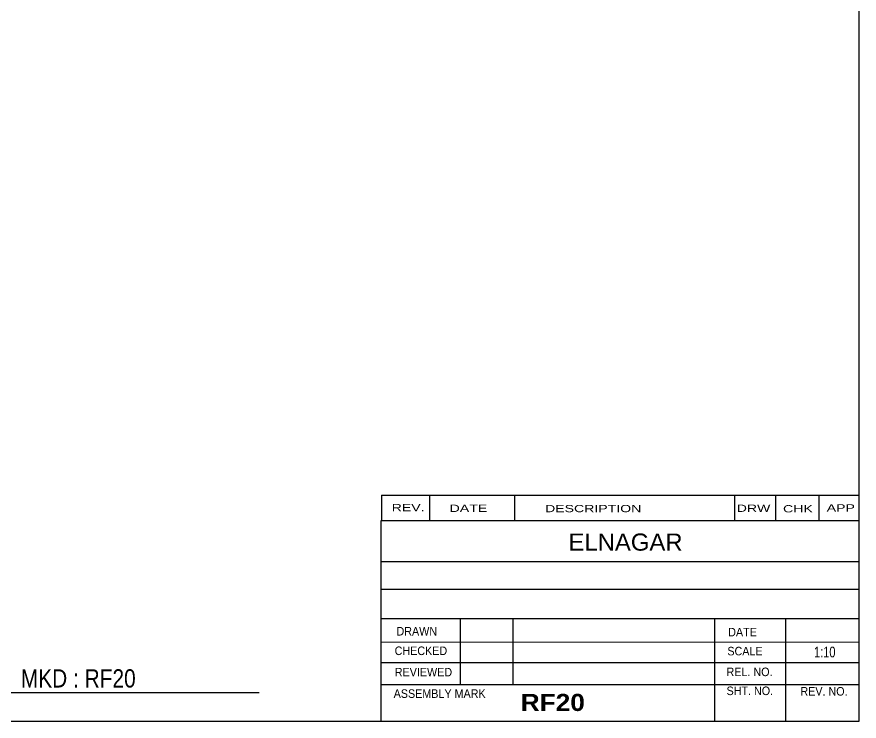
# Model space of a CAD drawing. Header units: millimetres. Extents: x -64 to 339, y -192 to 85.
# Drawn here: x 184.7 to 339, y -192.4 to -63.5 of the extents above; entities that cross this region are included whole.
import ezdxf

# ---------------------------------------------------------------- set-up
doc = ezdxf.new("R2010")
doc.units = ezdxf.units.MM
doc.styles.add('Arial', font='ARIAL.TTF', dxfattribs={"height": 0.2})
doc.styles.add('Arial Bold', font='ARIALBD.TTF', dxfattribs={"height": 0.2})
doc.styles.add('Arial Narrow', font='ARIALN.TTF', dxfattribs={"height": 0.2})

# ---------------------------------------------------------------- blocks, each defined once
blk = doc.blocks.new('Unknown-627019314-13507')
at = {"color": 5, "linetype": 'Continuous'}
for p, q in [((338.98, -192.43), (338.98, 84.57)), ((-61.02, -192.43), (338.98, -192.43))]:
    blk.add_line(p, q, dxfattribs=at)
blk = doc.blocks.new('CBS_NAME_BLOG-627019314-19242')
at = {"color": 7, "linetype": 'Continuous'}
for p, q in [((251.39, -155.68), (338.91, -155.68)), ((251.39, -192.39), (251.39, -155.68)), ((251.39, -163.22), (338.91, -163.22)), ((251.47, -168.27), (338.98, -168.27)), ((251.39, -173.64), (338.91, -173.64)), ((265.92, -185.75), (265.92, -173.65)), ((275.6, -185.72), (275.6, -173.66)), ((312.52, -192.39), (312.52, -173.66)), ((325.57, -192.39), (325.57, -173.65)), ((251.4, -177.94), (338.98, -177.92)), ((251.39, -181.69), (338.91, -181.69)), ((251.39, -185.73), (338.91, -185.73)), ((251.39, -192.43), (338.98, -192.43))]:
    blk.add_line(p, q, dxfattribs=at)
at = {"color": 3, "linetype": 'Continuous', "style": 'Arial'}
blk.add_text('ELNAGAR', height=3.133, dxfattribs=at).set_placement((285.72, -161.21))
at = {"color": 3, "linetype": 'Continuous'}
for s, height, style, width, p in [('DRAWN', 1.566, 'Arial', 0.9, (254.22, -176.75)), ('DATE', 1.566, 'Arial', 0.9, (314.99, -176.91)), ('CHECKED', 1.566, 'Arial', 0.9, (253.88, -180.33)), ('SCALE', 1.566, 'Arial', 0.9, (314.84, -180.39)), ('1:10', 1.957, 'Arial Narrow', 0.9, (330.72, -180.75)), ('REVIEWED', 1.566, 'Arial', 0.9, (253.91, -184.24)), ('REL. NO.', 1.566, 'Arial', 0.9, (314.69, -184.19)), ('ASSEMBLY MARK', 1.5663, 'Arial', 0.9, (253.7, -188.17)), ('SHT. NO.', 1.566, 'Arial', 0.9, (314.69, -187.66)), ('REV. NO.', 1.566, 'Arial', 0.9, (328.22, -187.75)), ('RF20', 3.131, 'Arial Bold', 1.1, (276.97, -190.57))]:
    blk.add_text(s, height=height, dxfattribs=dict(at, style=style, width=width)).set_placement(p)
blk = doc.blocks.new('CBS_CALLOFF-627019314-19241')
at = {"color": 7, "linetype": 'Continuous'}
blk.add_line((112.86, -187.16), (229.09, -187.18), dxfattribs=at)
at = {"color": 3, "linetype": 'Continuous', "style": 'Arial Narrow'}
blk.add_text('QTY= 4 Nos.      RAFTER     MKD : RF20', height=3.3405, dxfattribs=at).set_placement((136.16, -186.27))
blk = doc.blocks.new('CBS_REVISION-627019314-19243')
at = {"color": 7, "linetype": 'Continuous'}
for p, q in [((251.48, -151.05), (338.98, -151.05)), ((251.48, -151.05), (251.48, -155.68)), ((260.27, -151.05), (260.27, -155.68)), ((275.87, -151.05), (275.87, -155.62)), ((316.12, -151.05), (316.12, -155.68)), ((323.67, -151.05), (323.67, -155.68)), ((331.61, -151.05), (331.61, -155.68)), ((251.48, -155.68), (338.97, -155.68))]:
    blk.add_line(p, q, dxfattribs=at)
at = {"color": 7, "style": 'Arial Narrow', "width": 1.7}
for s, height, p in [('REV.', 1.326, (253.34, -154)), ('APP', 1.326, (333.04, -154.05)), ('DATE', 1.326, (263.96, -154.12)), ('DESCRIPTION', 1.3257, (281.44, -154.17)), ('DRW', 1.326, (316.55, -154.11)), ('CHK', 1.326, (325.04, -154.2))]:
    blk.add_text(s, height=height, dxfattribs=at).set_placement(p)

msp = doc.modelspace()

# ---------------------------------------------------------------- block references
for name in ['Unknown-627019314-13507', 'CBS_REVISION-627019314-19243', 'CBS_NAME_BLOG-627019314-19242', 'CBS_CALLOFF-627019314-19241']:
    msp.add_blockref(name, (0, 0))

doc.saveas('drawing.dxf')
